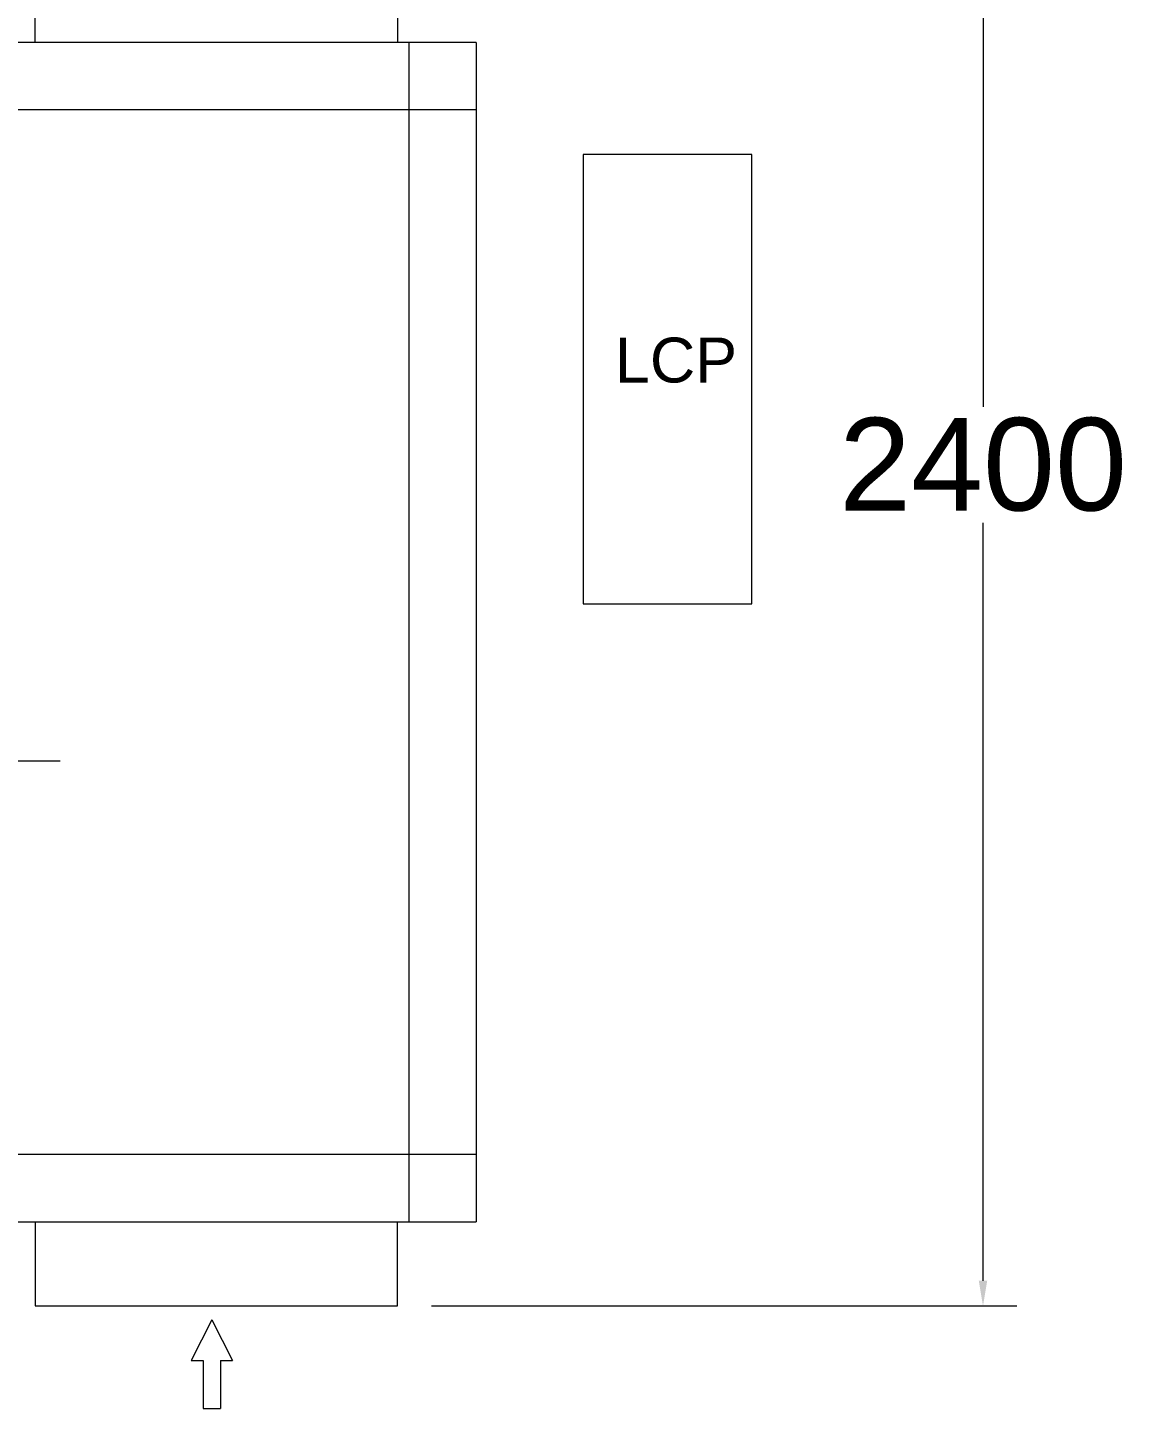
# Model space of a CAD drawing. Header units: millimetres. Extents: x 2 to 503272, y 1 to 383444.
# Drawn here: x 280615 to 330160, y 125007 to 187461 of the extents above; entities that cross this region are included whole.
import ezdxf

# ---------------------------------------------------------------- set-up
doc = ezdxf.new("R2010")
doc.units = ezdxf.units.MM
doc.header["$LTSCALE"] = 25.4
doc.linetypes.add('CENTER', pattern=[50.8, 31.75, -6.35, 6.35, -6.35])
doc.layers.get('Defpoints').update_dxf_attribs({"lineweight": 5})
doc.layers.add('06___ANNOTATIONS', color=7, linetype='Continuous', lineweight=5)
doc.layers.add('CAXA1', color=5, linetype='CENTER', lineweight=5)
doc.styles.add('Roman', font='arial.ttf')
doc.styles.get("Standard").update_dxf_attribs({"font": 'arial.ttf'})
doc.dimstyles.new('ISO-25', dxfattribs={"dimscale": 30, "dimtxt": 38.1, "dimasz": 38.1, "dimexe": 50.8, "dimexo": 50.8, "dimgap": 15.875, "dimtad": 1, "dimtih": 1, "dimtoh": 1, "dimdec": 1, "dimlfac": 0.03937, "dimdsep": 46, "dimtxsty": 'Standard', "dimcen": 63.5, "dimclrd": 7, "dimclre": 7, "dimclrt": 7, "dimadec": 0, "dimazin": 0, "dimtfac": 1, "dimtdec": 1, "dimtmove": 0, "dimatfit": 3, "dimfxl": 25.4, "dimlwd": 5, "dimlwe": 5, "dimarcsym": 0})

# ---------------------------------------------------------------- blocks, each defined once
blk = doc.blocks.new('*D41')
at = {"color": 7, "linetype": 'Continuous', "lineweight": 5, "transparency": 16777216}
for p, q in [((219621, 188313), (219621, 200777)), ((300901, 188313), (300901, 200777)), ((220764, 199253), (299758, 199253))]:
    blk.add_line(p, q, dxfattribs=at)
at = {"color": 7, "transparency": 16777216}
for points in [[(220764, 199444), (220764, 199063), (219621, 199253)], [(299758, 199444), (299758, 199063), (300901, 199253)]]:
    blk.add_solid(points, dxfattribs=at)
at = {"layer": 'Defpoints', "color": 0, "transparency": 16777216}
for p in [(300901, 199253), (219621, 186789), (300901, 186789)]:
    blk.add_point(p, dxfattribs=at)
at = {"color": 7, "lineweight": 5, "transparency": 16777216, "insert": (260261, 201825), "char_height": 4191, "attachment_point": 5, "style": 'Roman'}
blk.add_mtext('D', dxfattribs=at)
blk = doc.blocks.new('*D42')
at = {"color": 7, "linetype": 'Continuous', "lineweight": 5, "transparency": 16777216}
for p, q in [((298869, 190599), (325338, 190599)), ((323814, 189456), (323814, 170301)), ((323814, 130782), (323814, 165069)), ((298869, 129639), (325338, 129639))]:
    blk.add_line(p, q, dxfattribs=at)
at = {"color": 7, "transparency": 16777216}
for points in [[(323623, 189456), (324004, 189456), (323814, 190599)], [(323623, 130782), (324004, 130782), (323814, 129639)]]:
    blk.add_solid(points, dxfattribs=at)
at = {"layer": 'Defpoints', "color": 0, "transparency": 16777216}
for p in [(297345, 190599), (297345, 129639), (323814, 129639)]:
    blk.add_point(p, dxfattribs=at)
at = {"color": 7, "lineweight": 5, "transparency": 16777216, "insert": (323814, 167685), "char_height": 4191, "attachment_point": 5, "style": 'Roman'}
blk.add_mtext('2400', dxfattribs=at)

msp = doc.modelspace()

# ---------------------------------------------------------------- linework, layer by layer
at = {"color": 7, "lineweight": 5}
for p, q in [((280961.97, 186788.88), (280961.97, 190598.88)), ((297344.97, 190598.88), (297344.97, 186788.88)), ((300900.97, 186788.88), (219620.97, 186788.87)), ((297852.94, 186788.88), (297852.81, 133448.87)), ((300900.97, 186788.88), (300900.81, 133448.87)), ((300900.96, 183740.88), (219620.97, 183740.87)), ((313359.18, 181719.06), (305739.18, 181719.06)), ((305739.18, 181719.06), (305739.18, 161399.06)), ((313359.18, 161399.06), (313359.18, 181719.06)), ((305739.18, 161399.06), (313359.18, 161399.06)), ((300900.81, 136497.79), (219620.96, 136496.87)), ((219620.97, 133448.87), (300900.81, 133448.87)), ((280961.97, 133448.87), (280961.97, 129638.87)), ((297344.97, 129638.87), (297344.97, 133448.87)), ((280961.97, 129638.87), (297344.97, 129638.87))]:
    msp.add_line(p, q, dxfattribs=at)
at = {"color": 7, "linetype": 'Continuous', "lineweight": 5, "ltscale": 15}
for p, q in [((288946.15, 129015.32), (288016.11, 127171.27)), ((288946.15, 129015.32), (289876.18, 127171.27)), ((288016.11, 127171.27), (288554.3, 127171.27)), ((288554.3, 127171.27), (288554.3, 125007.15)), ((289337.99, 127171.27), (289876.18, 127171.27)), ((289337.99, 127171.27), (289337.99, 125007.15)), ((288554.3, 125007.15), (289337.99, 125007.15))]:
    msp.add_line(p, q, dxfattribs=at)
at = {"layer": 'CAXA1', "linetype": 'CENTER', "lineweight": 5, "ltscale": 3}
msp.add_line((282084.98, 154276.77), (232663.68, 154276.77), dxfattribs=at)

# ---------------------------------------------------------------- texts
at = {"layer": '06___ANNOTATIONS', "color": 7, "linetype": 'Continuous', "lineweight": 5, "insert": (307173.57, 172409.6), "char_height": 2031.996, "width": 109153.0252, "attachment_point": 4, "style": 'Roman'}
msp.add_mtext('LCP', dxfattribs=at)

# ---------------------------------------------------------------- dimensions: what is measured, and where the dimension line sits
at = {"color": 7, "lineweight": 5}
dim = msp.add_linear_dim(base=(300900.97, 199253.37), p1=(219620.97, 186788.87), p2=(300900.97, 186788.62), text='D', dimstyle='ISO-25', override={"dimscale": 30, "dimtxt": 139.7, "dimpost": '\\X', "dimtxsty": 'Roman', "dimtmove": 1}, dxfattribs=at)
dim.commit()
dim.dimension.update_dxf_attribs({"geometry": '*D41', "text_midpoint": (260260.97, 199253.37), "dimtype": 160})
dim = msp.add_linear_dim(base=(323813.58, 129638.87), p1=(297344.97, 190598.88), p2=(297344.97, 129638.87), angle=90, dimstyle='ISO-25', override={"dimscale": 30, "dimtxt": 139.7, "dimpost": '\\X', "dimtxsty": 'Roman', "dimtofl": 1, "dimtmove": 1}, dxfattribs=at)
dim.commit()
dim.dimension.update_dxf_attribs({"geometry": '*D42', "text_midpoint": (323813.58, 167684.6), "dimtype": 160})

doc.saveas('drawing.dxf')
